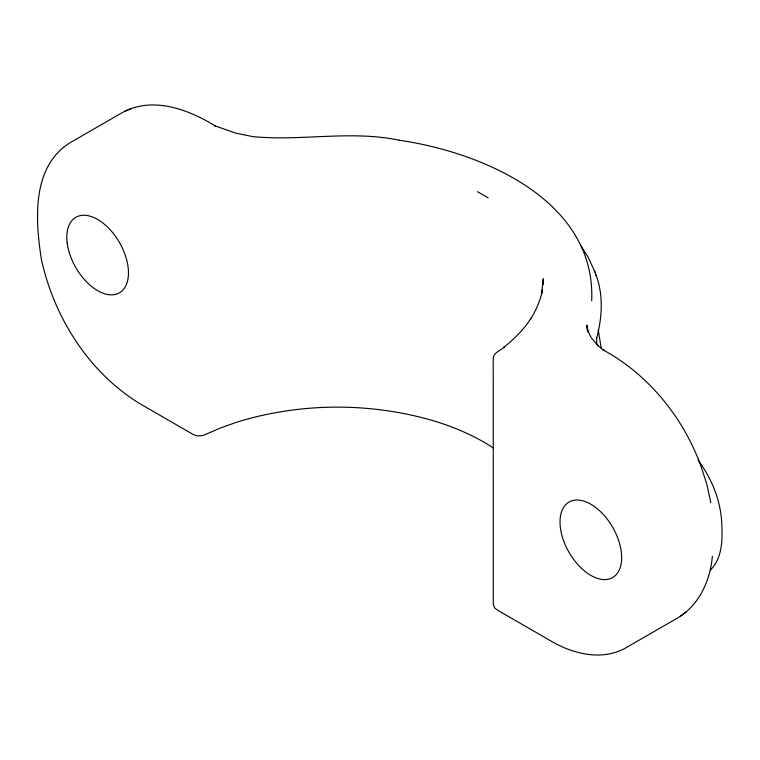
<?xml version="1.0" encoding="UTF-8"?>
<svg xmlns="http://www.w3.org/2000/svg" width="760" height="760" viewBox="0 0 760 760"><rect width="100%" height="100%" fill="white"/><g stroke="black" fill="none" stroke-linecap="round" stroke-linejoin="round"><path stroke-width="1.14" d="M543.258 284.667L543.258 278.73L541.567 293.987L542.507 289.531C540.569 300.105 536.256 310.147 530.442 319.162L530.869 318.544C523.526 329.735 513.988 339.312 503.519 347.577L504.022 347.168C500.469 350.635 493.192 352.706 493.211 358.767L493.306 604.514L494.75 607.952L497.05 609.89L550.753 640.899C572.859 653.961 602.205 661.304 625.832 647.852L677.207 618.193C698.981 605.644 710.325 580.63 712.348 556.339M586.777 327.437L586.777 325.08L586.862 326.743M591.688 300.76C596.011 200.355 482.315 152.237 399.142 140.22M710.239 570.19C722.323 558.325 722.551 540.113 721.8 524.343C720.983 501.106 711.92 478.8 698.145 460.265M686.042 611.971L680.865 615.856M399.551 140.277C350.911 129.979 301.54 141.398 252.766 136.61L235.657 133.105L214.538 125.685L215.46 126.103C187.9 109.06 151.449 95.541 120.887 113.401L69.511 143.06C31.378 167.352 35.368 220.505 41.382 259.322C54.074 317.309 88.616 372.276 139.745 403.608L193.448 434.615L197.59 435.964L203.338 435.404L220.381 428.013L236.863 422.142C301.492 402.22 372.219 402.144 436.914 421.819L445.123 424.555C462.08 430.578 478.572 438.168 493.572 448.153M124.745 111.397L130.691 108.851M477.546 191.729L488.176 197.875M698.478 459.562C680.067 413.677 646.684 373.578 603.031 349.866L604.086 350.597L597.217 344.888L598.225 345.847L591.261 337.791L587.176 329.337L588.202 332.167L586.701 325.546L587.024 328.405M580.317 244.91L588.231 257.336L594.947 272.042M700.635 465.082L706.705 483.806L710.837 502.759M698.345 459.211L700.796 465.5M596.049 275.13C603.753 295.754 602.043 318.335 596.41 339.188L596.572 337.753L596.837 344.251M594.443 270.636L596.562 276.545M598.215 329.678L601.188 348.147M560.405 527.848A43.596 25.165 60 0 0 610.28 578.654A43.596 25.165 60 0 0 601.853 512.924A43.596 25.165 60 0 0 560.405 527.848M67.203 243.095A43.596 25.165 60 0 0 117.069 293.911A43.596 25.165 60 0 0 108.651 228.171A43.596 25.165 60 0 0 67.203 243.095"/></g></svg>
